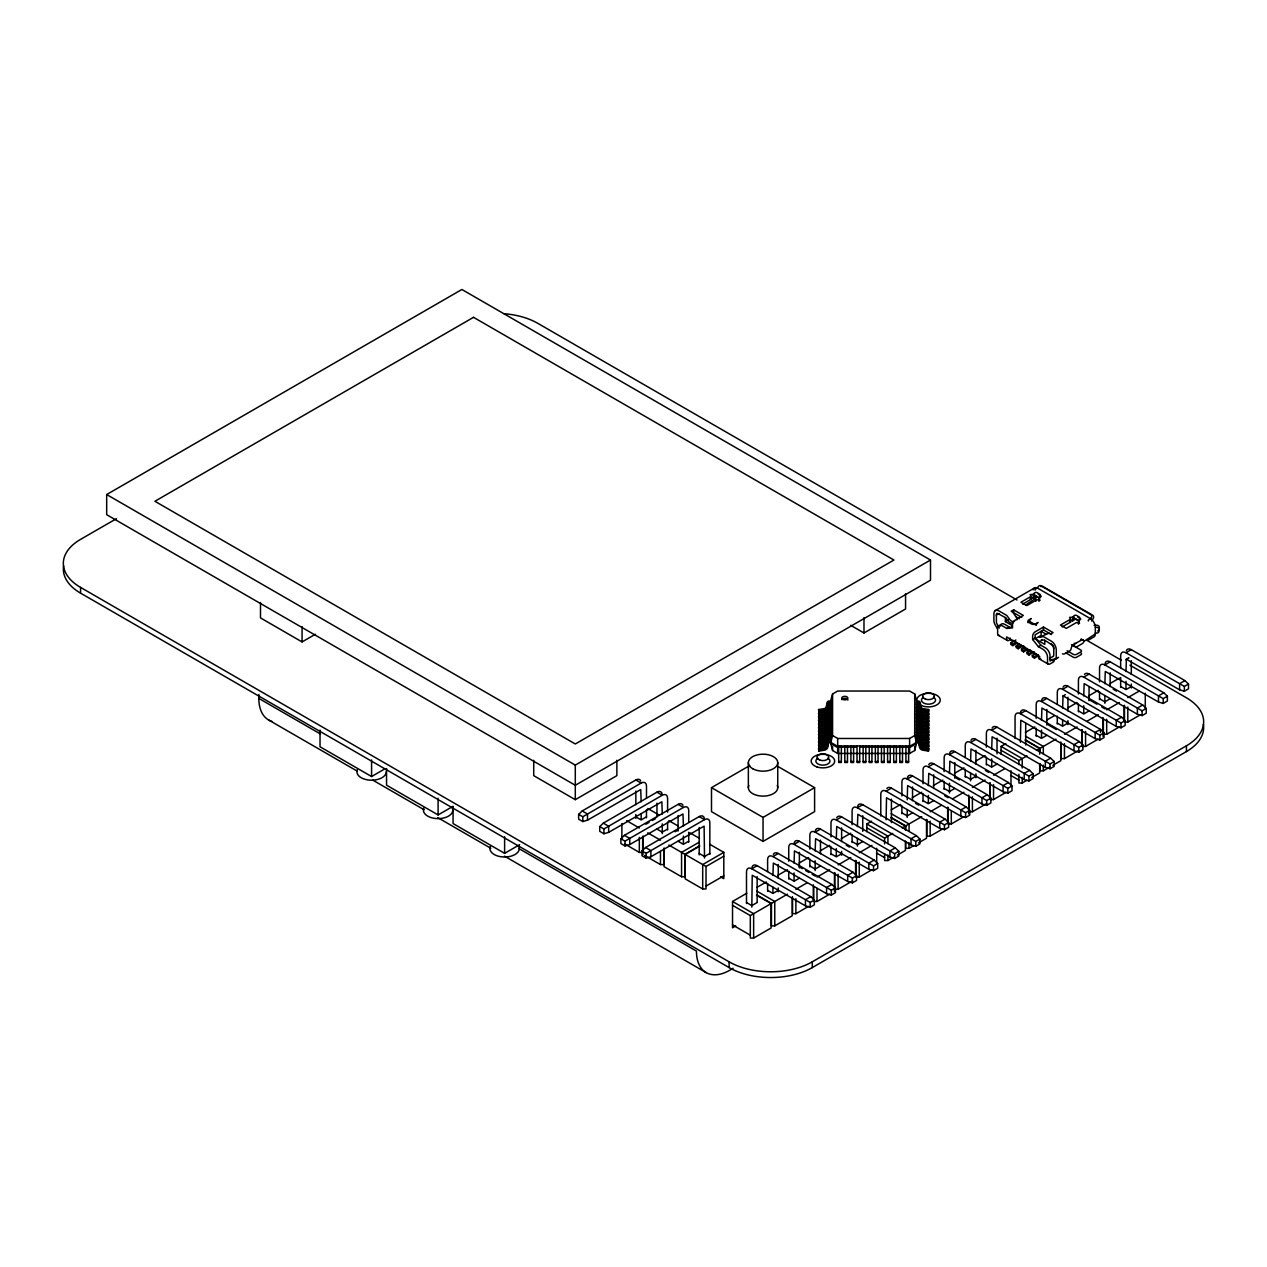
<?xml version="1.0" encoding="UTF-8"?>
<svg xmlns="http://www.w3.org/2000/svg" width="1267" height="1267" viewBox="0 0 1267 1267"><rect width="100%" height="100%" fill="white"/><g stroke="black" fill="none" stroke-linecap="round" stroke-linejoin="round"><path stroke-width="1.5" d="M832.577 693.983L832.577 735.525L837.677 738.471L837.677 753.453L909.611 753.453L914.711 750.507L916.453 743.634L916.453 700.065L914.711 693.983L909.611 691.038L837.677 691.038L832.577 693.983L830.835 700.065L830.835 743.634L832.577 750.507L837.677 753.453M909.611 753.453L909.611 738.471L914.711 735.525L914.711 693.983M1062.617 708.126L1063.045 695.821L1116.259 726.403L1120.994 727.796L1125.144 725.405L1125.144 720.606L1121.58 717.185L1067.938 686.223A7.523 4.339 60 0 0 1063.029 687.189M1125.983 671.558L1126.395 659.236L1179.609 689.834L1184.344 691.228L1188.509 688.82L1188.509 684.022L1184.93 680.617L1131.304 649.654A7.523 4.339 60 0 0 1126.379 650.605M827.984 705.576L829.172 702.251M827.984 709.092L828.57 706.194M827.984 712.624L828.57 709.726M827.699 715.633L828.65 711.104L830.835 710.866M827.699 719.165L828.65 714.62L830.835 714.398M827.699 722.697L828.285 719.799M827.984 723.219L828.57 720.321M827.984 726.751L828.57 723.853M827.984 730.283L828.57 727.385M827.699 733.292L828.65 728.747L830.835 728.525M827.699 736.808L828.65 732.278L830.835 732.041M827.984 740.878L828.57 737.964M827.984 744.394L828.57 741.496M916.453 701.047L918.163 701.047A2.027 1.647 0 0 1 920.159 702.441L921.03 706.796A2.772 2.265 0 0 0 923.215 708.649L928.679 709.536L928.394 712.276L922.519 711.294A4.244 3.453 0 0 1 920.428 710.122M928.394 712.276L928.679 709.536M916.453 704.579L918.163 704.579A2.027 1.647 0 0 1 920.159 705.972L921.03 710.328A2.772 2.265 0 0 0 923.215 712.181L928.679 713.068L928.394 715.807L922.519 714.826A4.244 3.453 0 0 1 920.428 713.654M928.394 715.807L928.679 713.068M916.453 708.11L918.163 708.11A2.027 1.647 0 0 1 920.159 709.504L921.03 713.859A2.772 2.265 0 0 0 923.215 715.712L928.679 716.599L928.394 719.323L922.519 718.357A4.244 3.453 0 0 1 920.428 717.185M928.394 719.323L928.679 716.599M916.453 711.642L918.163 711.642A2.027 1.647 0 0 1 920.159 713.036L921.03 717.391A2.772 2.265 0 0 0 923.215 719.244L928.679 720.131L928.394 722.855L922.519 721.889A4.244 3.453 0 0 1 920.428 720.717M928.394 722.855L928.679 720.131M916.453 715.174L918.163 715.174A2.027 1.647 0 0 1 920.159 716.568L921.03 720.923A2.772 2.265 0 0 0 923.215 722.776L928.679 723.663L928.394 726.387L922.519 725.421A4.244 3.453 0 0 1 920.428 724.249M928.394 726.387L928.679 723.663M916.453 718.706L918.163 718.706A2.027 1.647 0 0 1 920.159 720.084L921.03 724.455A2.772 2.265 0 0 0 923.215 726.308L928.679 727.195L928.394 729.919L922.519 728.953A4.244 3.453 0 0 1 920.428 727.781M928.394 729.919L928.679 727.195M916.453 722.238L918.163 722.238A2.027 1.647 0 0 1 920.159 723.615L921.03 727.987A2.772 2.265 0 0 0 923.215 729.84L928.679 730.726L928.394 733.45L922.519 732.469A4.244 3.453 0 0 1 920.428 731.312M928.394 733.45L928.679 730.726M916.453 725.769L918.163 725.769A2.027 1.647 0 0 1 920.159 727.147L921.03 731.502A2.772 2.265 0 0 0 923.215 733.355L928.679 734.258L928.394 736.982L922.519 736A4.244 3.453 0 0 1 920.428 734.844M928.394 736.982L928.679 734.258M916.453 729.301L918.163 729.301A2.027 1.647 0 0 1 920.159 730.679L921.03 735.034A2.772 2.265 0 0 0 923.215 736.887L928.679 737.79L928.394 740.514L922.519 739.532A4.244 3.453 0 0 1 920.428 738.376M928.394 740.514L928.679 737.79M916.453 732.833L918.163 732.833A2.027 1.647 0 0 1 920.159 734.211L921.03 738.566A2.772 2.265 0 0 0 923.215 740.419L928.679 741.306L928.394 744.046L922.519 743.064A4.244 3.453 0 0 1 920.428 741.892M928.394 744.046L928.679 741.306M916.453 736.349L918.163 736.349A2.027 1.647 0 0 1 920.159 737.742L921.03 742.098A2.772 2.265 0 0 0 923.215 743.951L928.679 744.838L928.394 747.578L922.519 746.596A4.244 3.453 0 0 1 919.794 744.521M928.394 747.578L928.679 744.838M916.453 739.88L918.163 739.88A2.027 1.647 0 0 1 920.159 741.274L921.03 745.63A2.772 2.265 0 0 0 923.215 747.482L928.679 748.369L928.394 751.109L922.519 750.127A4.244 3.453 0 0 1 919.668 747.72L918.638 742.874L916.453 742.636M928.394 751.109L928.679 748.369M832.577 735.525L830.835 742.43L836.949 745.962L910.324 745.962L916.453 742.43L914.711 735.525M827.62 708.887L828.65 704.04L830.835 703.803M827.62 712.418L828.65 707.572L830.835 707.334M827.62 726.529L828.65 721.683L830.835 721.461M827.62 730.061L828.65 725.215L830.835 724.993M827.62 740.657L828.65 735.81L830.835 735.573M827.62 744.188L828.65 739.342L830.835 739.104M827.699 745.851L827.62 746.168A4.244 3.453 0 0 1 826.86 747.403M828.57 718.341L830.835 717.93M1030.372 597.327L1033.191 598.056L1035.883 596.409A3.532 2.043 -60 0 1 1034.379 595.933L1033.27 594.366L1033.983 593.463A2.344 1.853 -35.1 0 1 1037.087 592.639L1039.589 594.08A2.344 1.853 -35.1 0 1 1039.811 596.82L1039.478 598.277L1033.65 594.904M1069.871 620.133L1072.674 620.862L1075.382 619.199A3.532 2.043 -60 0 1 1073.862 618.739L1072.769 617.172L1073.482 616.269A2.344 1.853 -35.1 0 1 1076.586 615.445L1079.088 616.871A2.344 1.853 -35.1 0 1 1079.31 619.626L1078.961 621.068L1073.149 617.71M641.165 801.884L640.738 789.579L587.524 820.161L582.788 821.554L578.639 819.163L578.639 814.364L582.202 810.959L635.844 779.981A7.523 4.339 -60 0 1 640.754 780.947M662.277 814.079L661.865 801.773L608.651 832.356L603.916 833.749L599.75 831.358L599.75 826.559L603.33 823.138L656.955 792.176A7.523 4.339 -60 0 1 662.103 793.775M683.404 826.274L682.976 813.968L629.762 844.551L625.027 845.944L620.878 843.553L620.878 838.754L624.441 835.333L678.083 804.371A7.523 4.339 -60 0 1 682.992 805.337M704.515 858.012L704.104 826.147L650.89 856.745L646.154 858.139L641.989 855.748L641.989 850.933L645.568 847.528L699.194 816.566A7.523 4.339 -60 0 1 704.341 818.149M1017.053 619.848L1017.353 618.692L1013.093 612.721A2.344 1.362 60 0 0 1012.127 611.834L1011.193 611.28L1013.695 609.839L1023.34 615.414L1015.025 620.212A3.563 2.059 -60 0 0 1012.523 624.536L1012.523 627.894L1006.758 628.416L1002.213 625.787A6.462 3.738 60 0 0 997.636 628.416L997.636 633.706A3.532 2.043 -60 0 0 999.489 635.416M1042.012 639.502L1040.951 640.5L1044.246 639.978L1052.845 645.346A2.993 1.726 60 0 1 1053.764 648.34L1053.764 655.039A2.882 1.663 60 0 1 1053.162 656.369M106.681 494.542L461.885 289.478L930.501 560.03L930.501 580.191L575.297 785.271L106.681 514.703L106.681 494.542L575.297 765.11L930.501 560.03M116.453 518.678L80.565 539.378A58.789 33.94 0 0 0 80.565 587.397L80.565 593.146L729.127 967.592A58.789 33.94 0 0 0 812.274 967.592L1186.435 751.569A58.789 33.94 0 0 0 1203.365 724.233M260.495 602.554L260.495 617.916L302.069 641.926L315.372 634.244M320.028 730.14L320.028 746.77L371.579 776.528L384.883 768.847M386.546 768.546L386.546 785.176L438.097 814.934L453.063 806.287M533.724 760.295L533.724 775.657L575.297 799.667L616.871 775.657L616.871 760.295M850.68 625.312L863.983 632.993L905.557 608.984L905.557 593.637M453.063 806.952L453.063 823.566L504.614 853.34L519.581 844.693M578.639 814.364L582.788 816.756L641.165 783.054A7.523 4.339 -60 0 1 646.487 786.126L646.487 798.004M599.75 826.559L603.916 828.951L662.277 795.248A7.523 4.339 -60 0 1 667.598 798.321L667.598 812.179M995.213 610.631L1034.3 588.078M646.487 816.851L641.165 819.923L635.844 816.851M1022.659 604.137L1031.1 599.259L1031.1 596.377L1020.964 602.237L1026.777 605.594L1036.929 599.734L1040.049 600.336L1039.003 598.547L1039.003 601.413M1031.1 596.377L1030.071 594.571L1034.616 594.35M645.822 824.247L649.084 822.362M652.331 820.493L655.577 818.609M1025.573 605.072L1035.472 598.42A2.993 1.726 0 0 0 1036.485 597.406M778.017 766.519L814.602 787.646L814.602 811.64L763.051 841.399L711.5 811.64L711.5 787.646L749.747 765.553M1039.003 598.547L1041.268 596.282L1038.196 594.207M620.878 838.754L625.027 841.145L683.404 807.443A7.523 4.339 -60 0 1 688.725 810.516L688.725 822.394M1005.38 617.567L1005.38 621.606L1008.374 619.88M1006.758 628.416L1012.381 626.69M667.598 829.046L662.277 832.118L656.955 829.046M1036.723 623.982A2.344 1.362 -60 0 1 1038.053 622.477L1035.551 623.902A2.946 1.695 0 0 1 1031.401 623.902L1028.741 622.366A2.946 1.695 0 0 1 1028.741 619.975L1031.227 618.534A2.344 1.362 -60 0 0 1029.564 621.416L1028.741 621.891A2.946 1.695 0 0 0 1027.98 622.651M675.073 831.738L678.32 829.869M641.989 850.933L646.154 853.34L704.515 819.638A7.523 4.339 -60 0 1 709.837 822.711L709.837 854.354M1016.878 643.288L1012.808 645.632L1010.733 644.428L1010.733 642.987L1015.881 640.025M1010.733 642.987L1012.808 644.19L1016.245 642.211M1050.612 634.038L1053.099 632.597L1043.454 627.038L1035.139 631.837A3.563 2.059 -60 0 0 1032.653 636.145L1032.653 639.518L1038.402 646.677L1042.963 649.306A6.462 3.738 60 0 1 1047.524 657.225L1047.524 662.498A3.532 2.043 -60 0 0 1050.026 663.94L1053.352 662.023A2.344 1.362 0 0 0 1053.352 660.107M1043.454 627.038L1043.454 629.905L1035.139 634.767L1035.139 638.79L1044.784 644.365L1044.784 640.326M1023.625 645.632L1018.225 648.752L1016.134 647.548L1016.134 646.107L1019.571 644.143M1016.134 646.107L1018.225 647.31L1021.645 645.331M1032.653 639.518L1035.139 638.077L1040.904 645.236L1045.449 647.865A6.462 3.738 60 0 1 1050.026 655.783L1050.026 661.073L1053.352 659.141M1035.139 638.79L1041.126 635.337L1041.126 631.299L1045.956 634.086M1062.142 626.943L1070.599 622.065L1070.599 619.183L1060.463 625.043L1066.276 628.4L1076.427 622.54L1079.547 623.142L1078.502 621.337L1078.502 624.219M1070.599 619.183L1069.57 617.377L1074.115 617.156M688.725 841.24L683.404 844.313L678.083 841.24M1027.68 649.528L1023.625 651.872L1021.55 650.668L1021.55 649.227L1024.971 647.263M1021.55 649.227L1023.625 650.43L1027.046 648.451M1078.502 621.337L1080.767 619.072L1077.694 617.013M1034.442 651.872L1029.026 654.991L1026.951 653.788L1026.951 652.347L1030.372 650.383M699.432 842.064L681.567 852.374L681.567 876.764L684.893 876.764L684.893 854.306L668.865 845.041M1038.402 646.677L1040.904 645.236M1026.951 652.347L1029.026 653.55L1032.447 651.571M684.893 854.306L699.447 845.897M685.225 854.496L706.02 866.485L706.02 888.959L702.694 888.959L685.225 878.886L685.225 854.496L699.843 846.055M1038.497 655.768L1034.426 658.111L1032.352 656.908L1032.352 655.467L1035.773 653.503M1032.352 655.467L1034.426 656.67L1037.863 654.691M711.5 787.646L763.051 817.405L814.602 787.646M709.837 853.435L704.515 856.508L699.194 853.435M1050.026 658.191L1053.146 656.385M1074.194 646.122A6.462 3.738 60 0 0 1077.425 646.439L1082.446 643.541A6.462 3.738 60 0 0 1083.697 641.561L1095.337 633.912L1095.337 627.228A7.079 4.086 60 0 0 1090.76 618.819L1037.546 588.094A7.079 4.086 60 0 0 1033.128 589.899M1058.563 657.32L1052.719 660.709L1050.026 659.141M720.606 876.843L723.805 878.68L723.805 852.374L702.694 864.569L702.694 888.959M916.453 743.634L910.324 747.15L860.135 747.15M706.02 866.485L723.805 856.223M706.02 886.076L723.805 875.814M746.501 903.466L746.501 871.823A7.523 4.339 60 0 1 751.822 868.75L757.143 865.678L810.769 896.64L814.348 900.045L814.348 904.844L810.183 907.251L805.448 905.857L752.234 875.259L751.822 907.109M767.612 871.49L767.612 859.628A7.523 4.339 60 0 1 772.933 856.555L778.255 853.483L831.896 884.445L835.46 887.85L835.46 892.649L831.31 895.056L826.575 893.663L773.361 863.065L772.933 875.386M788.739 861.275L788.739 847.433A7.523 4.339 60 0 1 794.061 844.36L799.382 841.288L853.008 872.25L856.587 875.655L856.587 880.454L852.422 882.861L847.686 881.468L794.472 850.87L794.061 863.191M809.851 849.08L809.851 835.238A7.523 4.339 60 0 1 815.172 832.166L820.493 829.093L874.135 860.055L877.698 863.461L877.698 868.259L873.549 870.667L868.814 869.273L815.6 838.675L815.172 850.996M830.978 836.885L830.978 823.043A7.523 4.339 60 0 1 836.299 819.971L841.621 816.898L895.246 847.861L898.826 851.266L898.826 856.064L894.66 858.472L889.925 857.078L836.711 826.48L836.299 838.802M852.089 824.69L852.089 810.848A7.523 4.339 60 0 1 857.411 807.776L862.732 804.703L916.374 835.666L919.937 839.071L919.937 843.87L915.788 846.277L911.052 844.883L857.838 814.285L857.411 826.607M880.787 816.043L880.787 794.282A7.523 4.339 60 0 1 886.108 791.21L891.43 788.137L945.055 819.1L948.635 822.521L948.635 827.319L944.469 829.711L939.734 828.317L886.52 797.735L886.108 819.812M901.898 795.945L901.898 782.103A7.523 4.339 60 0 1 907.22 779.031L912.541 775.958L966.167 806.921L969.746 810.326L969.746 815.124L965.597 817.516L960.845 816.138L907.631 785.54L907.22 799.81M923.025 783.75L923.025 769.908A7.523 4.339 60 0 1 928.347 766.836L933.668 763.763L987.294 794.726L990.873 798.131L990.873 802.93L986.708 805.337L981.973 803.943L928.759 773.345L928.347 785.651M944.137 771.555L944.137 757.714A7.523 4.339 60 0 1 949.458 754.641L954.78 751.569L1008.405 782.531L1011.985 785.936L1011.985 790.735L1007.835 793.142L1003.084 791.748L949.87 761.15L949.458 773.472M965.264 757.381L965.264 745.519A7.523 4.339 60 0 1 970.585 742.446L975.907 739.374L1029.533 770.336L1033.112 773.741L1033.112 778.54L1028.947 780.947L1024.211 779.553L970.997 748.955L970.585 761.277M986.375 747.166L986.375 733.324A7.523 4.339 60 0 1 991.697 730.251L997.018 727.179L1050.644 758.141L1054.223 761.546L1054.223 766.345L1050.074 768.752L1045.323 767.359L992.109 736.76L991.697 749.082M1015.057 738.518L1015.057 716.758A7.523 4.339 60 0 1 1020.378 713.685L1025.7 710.613L1079.341 741.575L1082.905 744.98L1082.905 749.795L1078.755 752.186L1074.02 750.793L1020.806 720.194L1020.378 742.288M1036.184 718.405L1036.184 704.563A7.523 4.339 60 0 1 1041.506 701.49L1046.827 698.418L1100.453 729.38L1104.032 732.801L1104.032 737.6L1099.867 739.991L1095.131 738.598L1041.917 708.015L1041.506 720.321M1057.296 704.246L1057.296 692.368A7.523 4.339 60 0 1 1062.617 689.296L1067.938 686.223M1078.423 694.031L1078.423 680.189A7.523 4.339 60 0 1 1083.744 677.116L1089.066 674.044L1142.691 705.006L1146.271 708.411L1146.271 713.21L1142.105 715.602L1137.37 714.224L1084.156 683.626L1083.744 695.931M1099.534 681.836L1099.534 667.994A7.523 4.339 60 0 1 1104.856 664.922L1110.177 661.849L1163.819 692.811L1167.382 696.216L1167.382 701.015L1163.233 703.423L1158.497 702.029L1105.283 671.431L1104.856 683.737M1120.661 667.661L1120.661 655.799A7.523 4.339 60 0 1 1125.983 652.727L1131.304 649.654M1126.094 659.41L1128.754 657.874M1062.617 696.407L1065.309 694.633M1125.983 659.822L1128.675 658.064M735.731 925.939L732.532 927.792L732.532 901.486L746.817 893.235M756.827 887.454L766.345 881.959M777.938 875.259L787.472 869.764M799.065 863.065L808.584 857.569M820.177 850.886L829.711 845.374M841.304 838.691L850.822 833.179M866.818 831.706L866.818 823.962L871.569 821.206M891.113 809.93L900.631 804.434M912.224 797.735L921.742 792.239M933.351 785.54L942.87 780.044M954.463 773.345L963.981 767.85M975.59 761.15L985.108 755.655M1001.088 754.182L1001.088 746.421L1005.855 743.681M1025.383 732.405L1034.917 726.91M1046.51 720.21L1054.445 715.633M1067.622 708.015L1077.156 702.52M1088.749 695.821L1098.267 690.325M1109.86 683.626L1119.394 678.13M757.143 902.532L751.822 905.604L746.501 902.532M778.255 890.353L772.933 893.425L767.612 890.353M799.382 878.158L794.061 881.23L788.739 878.158M820.493 865.963L815.172 869.035L809.851 865.963M841.621 853.768L836.299 856.84L830.978 853.768M862.732 841.573L857.411 844.646L852.089 841.573M912.541 812.812L907.22 815.885L901.898 812.812M933.668 800.633L928.347 803.706L923.025 800.633M954.78 788.438L949.458 791.511L944.137 788.438M975.907 776.243L970.585 779.316L965.264 776.243M997.018 764.049L991.697 767.121L986.375 764.049M1046.827 735.288L1041.506 738.36L1036.184 735.288M1067.938 723.093L1062.617 726.165L1057.296 723.093M1089.066 710.898L1083.744 713.97L1078.423 710.898M1110.177 698.719L1104.856 701.791L1099.534 698.719M1131.304 686.524L1125.983 689.596L1120.661 686.524M750.317 915.598L771.112 903.593L771.112 927.982L753.643 938.071L750.317 938.071L750.317 915.598L732.532 905.319M756.89 894.993L771.445 903.403L787.472 894.154M795.882 889.291L807 882.877M817.009 877.097L829.711 869.764M838.121 864.902L850.822 857.569M859.248 852.707L871.949 845.374M866.818 827.794L884.604 838.073L892.697 833.401M902.215 827.905L905.398 826.068L905.398 829.98M891.16 817.468L905.731 825.878L921.742 816.629M930.168 811.767L941.286 805.353M952.879 798.653L963.981 792.239M972.407 787.377L985.108 780.044M993.534 775.182L1004.636 768.768M1001.088 750.27L1018.89 760.548L1026.983 755.876M1036.501 750.381L1039.669 748.544L1039.669 754.166M1025.446 739.944L1040.001 748.354L1056.029 739.104M1064.454 734.242L1077.156 726.91M1087.165 721.129L1098.267 714.715M1106.693 709.853L1119.394 702.52M1127.804 697.658L1138.922 691.244M810.769 896.64L805.448 899.713L805.448 905.857M831.896 884.445L826.575 887.518L826.575 893.663M853.008 872.25L847.686 875.323L847.686 881.468M874.135 860.055L868.814 863.128L868.814 869.273M895.246 847.861L889.925 850.933L889.925 857.078M916.374 835.666L911.052 838.738L911.052 844.883M945.055 819.1L939.734 822.172L939.734 828.317M966.167 806.921L960.845 809.993L960.845 816.138M987.294 794.726L981.973 797.798L981.973 803.943M1008.405 782.531L1003.084 785.603L1003.084 791.748M1029.533 770.336L1024.211 773.408L1024.211 779.553M1050.644 758.141L1045.323 761.214L1045.323 767.359M1079.341 741.575L1074.02 744.648L1074.02 750.793M1121.58 717.185L1116.259 720.258L1116.259 726.403M1142.691 705.006L1137.37 708.079L1137.37 714.224M1163.819 692.811L1158.497 695.884L1158.497 702.029M1184.93 680.617L1179.609 683.689L1179.609 689.834M751.822 868.75L810.183 902.437L814.348 900.045M772.933 856.555L831.31 890.258L835.46 887.85M794.061 844.36L852.422 878.063L856.587 875.655M815.172 832.166L873.549 865.868L877.698 863.461M836.299 819.971L894.66 853.673L898.826 851.266M857.411 807.776L915.788 841.478L919.937 839.071M886.108 791.21L944.469 824.912L948.635 822.521M907.22 779.031L965.597 812.717L969.746 810.326M928.347 766.836L986.708 800.522L990.873 798.131M949.458 754.641L1007.835 788.343L1011.985 785.936M970.585 742.446L1028.947 776.148L1033.112 773.741M991.697 730.251L1050.074 763.953L1054.223 761.546M1020.378 713.685L1078.755 747.387L1082.905 744.98M1041.506 701.49L1099.867 735.193L1104.032 732.801M1062.617 689.296L1120.994 722.998L1125.144 720.606M1083.744 677.116L1142.105 710.803L1146.271 708.411M1104.856 664.922L1163.233 698.608L1167.382 696.216M1125.983 652.727L1184.344 686.429L1188.509 684.022M771.445 903.403L771.445 925.876L774.77 925.876L792.223 915.788L792.223 897.036M792.556 897.084L792.556 913.681L795.882 913.681L808.584 906.348M813.683 901.486L817.009 901.486L829.711 894.154M834.795 872.694L834.795 889.291L838.121 889.291L852.406 881.04M855.922 860.499L855.922 877.097L859.248 877.097L871.949 869.764M884.604 853.736L884.604 860.531L887.929 860.531L894.28 856.872M897.448 855.035L905.398 850.458L905.398 841.082M905.731 841.541L905.731 848.336L909.057 848.336L913.808 845.596M918.575 842.84L926.51 838.263L926.51 819.496M926.842 819.559L926.842 836.157L930.168 836.157L942.87 828.824M947.969 823.962L951.295 823.962L963.981 816.629M969.081 797.133L969.081 811.767L972.407 811.767L986.692 803.516M990.208 782.974L990.208 799.572L993.534 799.572L1006.22 792.239M1018.89 774.248L1018.89 783.006L1022.216 783.006L1026.983 780.266M1031.734 777.51L1039.669 772.933L1039.669 763.542M1040.001 764.017L1040.001 770.811L1043.327 770.811L1049.678 767.153M1052.861 765.316L1060.796 760.738L1060.796 741.971M1061.128 743.982L1061.128 758.616L1064.454 758.616L1078.74 750.381M1082.24 746.421L1085.566 746.421L1098.267 739.104M1103.367 719.608L1103.367 734.242L1106.693 734.242L1119.394 726.91M1124.478 705.45L1124.478 722.047L1127.804 722.047L1140.506 714.715M733.102 968.305L729.697 970.269A47.037 27.161 -60 0 1 696.438 951.074L518.662 848.431M80.565 587.397L729.127 961.827A58.789 33.94 0 0 0 812.274 961.827L1186.435 745.804A58.789 33.94 0 0 0 1186.435 697.8L1129.958 665.191M1014.55 621.289L1014.455 621.337A3.722 2.993 43 0 1 1010.021 619.896L1007.265 616.079A2.344 1.362 60 0 0 1006.315 615.192L998.475 610.662A7.079 4.086 60 0 0 993.898 613.782L993.898 620.466A6.462 3.738 60 0 0 995.244 624.979L997.446 628.78M824.389 738.059L824.769 737.98A4.244 3.453 0 0 0 825.561 737.711M826.86 710.122A4.244 3.453 0 0 1 824.769 711.294L818.894 712.276L818.609 709.536L824.073 708.649A2.772 2.265 0 0 0 826.258 706.796L827.129 702.441A2.027 1.647 0 0 1 829.125 701.047L830.835 701.047M818.609 711.088L824.073 710.201A2.772 2.265 0 0 0 826.258 708.348L827.129 703.993A2.027 1.647 0 0 1 829.125 702.615L830.835 702.615M826.86 713.654A4.244 3.453 0 0 1 824.769 714.826L818.894 715.807L818.609 713.068L824.073 712.181A2.772 2.265 0 0 0 826.258 710.328L827.129 705.972A2.027 1.647 0 0 1 829.125 704.579L830.835 704.579M818.609 714.62L824.073 713.733A2.772 2.265 0 0 0 826.258 711.88L827.129 707.524A2.027 1.647 0 0 1 829.125 706.131L830.835 706.131M826.86 717.185A4.244 3.453 0 0 1 824.769 718.357L818.894 719.323L818.609 716.599L824.073 715.712A2.772 2.265 0 0 0 826.258 713.859L827.129 709.504A2.027 1.647 0 0 1 829.125 708.11L830.835 708.11M818.609 718.151L824.073 717.265A2.772 2.265 0 0 0 826.258 715.412L827.129 711.056A2.027 1.647 0 0 1 829.125 709.663L830.835 709.663M826.86 720.717A4.244 3.453 0 0 1 824.769 721.889L818.894 722.855L818.609 720.131L824.073 719.244A2.772 2.265 0 0 0 826.258 717.391L827.129 713.036A2.027 1.647 0 0 1 829.125 711.642L830.835 711.642M818.609 721.683L824.073 720.796A2.772 2.265 0 0 0 826.258 718.943L827.129 714.588A2.027 1.647 0 0 1 829.125 713.194L830.835 713.194M826.86 724.249A4.244 3.453 0 0 1 824.769 725.421L818.894 726.387L818.609 723.663L824.073 722.776A2.772 2.265 0 0 0 826.258 720.923L827.129 716.568A2.027 1.647 0 0 1 829.125 715.174L830.835 715.174M818.609 725.215L824.073 724.328A2.772 2.265 0 0 0 826.258 722.475L827.129 718.12A2.027 1.647 0 0 1 829.125 716.726L830.835 716.726M826.86 727.781A4.244 3.453 0 0 1 824.769 728.953L818.894 729.919L818.609 727.195L824.073 726.308A2.772 2.265 0 0 0 826.258 724.455L827.129 720.084A2.027 1.647 0 0 1 829.125 718.706L830.835 718.706M818.609 728.747L824.073 727.86A2.772 2.265 0 0 0 826.258 726.007L827.129 721.636A2.027 1.647 0 0 1 829.125 720.258L830.835 720.258M826.86 731.312A4.244 3.453 0 0 1 824.769 732.469L818.894 733.45L818.609 730.726L824.073 729.84A2.772 2.265 0 0 0 826.258 727.987L827.129 723.615A2.027 1.647 0 0 1 829.125 722.238L830.835 722.238M818.609 732.278L824.073 731.392A2.772 2.265 0 0 0 826.258 729.539L827.129 725.167A2.027 1.647 0 0 1 829.125 723.79L830.835 723.79M826.86 734.844A4.244 3.453 0 0 1 824.769 736L818.894 736.982L818.609 734.258L824.073 733.355A2.772 2.265 0 0 0 826.258 731.502L827.129 727.147A2.027 1.647 0 0 1 829.125 725.769L830.835 725.769M818.609 735.81L824.073 734.908A2.772 2.265 0 0 0 826.258 733.07L827.129 728.699A2.027 1.647 0 0 1 829.125 727.321L830.835 727.321M826.86 738.376A4.244 3.453 0 0 1 824.769 739.532L818.894 740.514L818.609 737.79L824.073 736.887A2.772 2.265 0 0 0 826.258 735.034L827.129 730.679A2.027 1.647 0 0 1 829.125 729.301L830.835 729.301M818.609 739.342L824.073 738.439A2.772 2.265 0 0 0 826.258 736.586L827.129 732.231A2.027 1.647 0 0 1 829.125 730.853L830.835 730.853M826.86 741.892A4.244 3.453 0 0 1 824.769 743.064L818.894 744.046L818.609 741.306L824.073 740.419A2.772 2.265 0 0 0 826.258 738.566L827.129 734.211A2.027 1.647 0 0 1 829.125 732.833L830.835 732.833M818.609 742.874L824.073 741.971A2.772 2.265 0 0 0 826.258 740.118L827.129 735.763A2.027 1.647 0 0 1 829.125 734.385L830.835 734.385M826.86 745.424A4.244 3.453 0 0 1 824.769 746.596L818.894 747.578L818.609 744.838L824.073 743.951A2.772 2.265 0 0 0 826.258 742.098L827.129 737.742A2.027 1.647 0 0 1 829.125 736.349L830.835 736.349M818.609 746.39L824.073 745.503A2.772 2.265 0 0 0 826.258 743.65L827.129 739.294A2.027 1.647 0 0 1 829.125 737.917L830.835 737.917M830.835 742.636L828.65 742.874L827.62 747.72A4.244 3.453 0 0 1 824.769 750.127L818.894 751.109L818.609 748.369L824.073 747.482A2.772 2.265 0 0 0 826.258 745.63L827.129 741.274A2.027 1.647 0 0 1 829.125 739.88L830.835 739.88M818.609 749.921L824.073 749.035A2.772 2.265 0 0 0 826.258 747.182L827.129 742.826A2.027 1.647 0 0 1 829.125 741.433L830.835 741.433M916.453 702.615L918.163 702.615A2.027 1.647 0 0 1 920.159 703.993L921.03 708.348A2.772 2.265 0 0 0 923.215 710.201L928.679 711.088M916.453 703.803L918.607 703.993L919.304 707.129M916.453 706.131L918.163 706.131A2.027 1.647 0 0 1 920.159 707.524L921.03 711.88A2.772 2.265 0 0 0 923.215 713.733L928.679 714.62M916.453 707.334L918.638 707.572L919.589 712.102M916.453 709.663L918.163 709.663A2.027 1.647 0 0 1 920.159 711.056L921.03 715.412A2.772 2.265 0 0 0 923.215 717.265L928.679 718.151M916.453 710.866L918.638 711.104L919.589 715.633M916.453 713.194L918.163 713.194A2.027 1.647 0 0 1 920.159 714.588L921.03 718.943A2.772 2.265 0 0 0 923.215 720.796L928.679 721.683M916.453 714.398L918.638 714.62L919.589 719.165M916.453 716.726L918.163 716.726A2.027 1.647 0 0 1 920.159 718.12L921.03 722.475A2.772 2.265 0 0 0 923.215 724.328L928.679 725.215M916.453 717.93L918.718 718.341M916.453 720.258L918.163 720.258A2.027 1.647 0 0 1 920.159 721.636L921.03 726.007A2.772 2.265 0 0 0 923.215 727.86L928.679 728.747M916.453 721.461L918.718 721.873M916.453 723.79L918.163 723.79A2.027 1.647 0 0 1 920.159 725.167L921.03 729.539A2.772 2.265 0 0 0 923.215 731.392L928.679 732.278M916.453 724.993L918.638 725.215L919.589 729.76M916.453 727.321L918.163 727.321A2.027 1.647 0 0 1 920.159 728.699L921.03 733.07A2.772 2.265 0 0 0 923.215 734.908L928.679 735.81M916.453 728.525L918.638 728.747L919.589 733.292M916.453 730.853L918.163 730.853A2.027 1.647 0 0 1 920.159 732.231L921.03 736.586A2.772 2.265 0 0 0 923.215 738.439L928.679 739.342M916.453 732.041L918.638 732.278L919.589 736.808M916.453 734.385L918.163 734.385A2.027 1.647 0 0 1 920.159 735.763L921.03 740.118A2.772 2.265 0 0 0 923.215 741.971L928.679 742.874M916.453 735.573L918.638 735.81L919.668 740.657M916.453 737.917L918.163 737.917A2.027 1.647 0 0 1 920.159 739.294L921.03 743.65A2.772 2.265 0 0 0 923.215 745.503L928.679 746.39M837.677 738.471L909.611 738.471M916.453 739.104L918.718 739.516M916.453 741.433L918.163 741.433A2.027 1.647 0 0 1 920.159 742.826L921.03 747.182A2.772 2.265 0 0 0 923.215 749.035L928.679 749.921M856.27 747.15L836.949 747.15L830.835 743.634M838.675 761.499L841.351 761.499M844.788 761.499L847.48 761.499M850.901 761.499L853.594 761.499M857.015 761.499L859.707 761.499M863.128 761.499L865.82 761.499M869.241 761.499L871.934 761.499M875.354 761.499L878.047 761.499M881.468 761.499L884.16 761.499M887.581 761.499L890.273 761.499M893.694 761.499L896.387 761.499M899.808 761.499L902.5 761.499M905.921 761.499L908.613 761.499M625.043 844.139L639.328 852.374L642.654 852.374L642.654 837.74M644.57 855.415L660.455 864.569L663.781 864.569L663.781 849.935M918.116 702.251L919.304 705.576M1095.337 627.228L1096.652 627.292A2.344 1.916 9.2 0 1 1098.996 629.335L1098.996 631.267A2.344 1.916 9.2 0 1 1096.652 633.057L1095.337 632.977M922.899 738.059L922.519 737.98A4.244 3.453 0 0 1 921.727 737.711M1033.27 594.366L1039.083 597.723M1072.769 617.172L1078.581 620.529M1030.071 598.658L1031.1 599.259M1069.57 621.463L1070.599 622.065M1017.021 599.988L537.873 323.37A58.789 33.94 0 0 0 503.981 313.709M1087.181 640.5L1121.406 660.265M1081.289 639.138L1083.776 640.579M1071.518 644.681L1080.767 650.003A2.344 1.362 0 0 1 1080.767 651.935L1076.602 654.326A2.344 1.362 0 0 1 1073.276 654.326L1067.115 650.779M1029.564 621.416L1036.39 625.344M1021.725 617.362L1013.695 612.721L1013.695 609.839M1043.454 629.905L1051.499 634.545M1016.182 616.902L1019.397 618.755M1065.579 652.758L1073.276 657.209A2.344 1.362 0 0 0 1076.602 657.209L1080.767 654.817A2.344 1.362 0 0 0 1081.131 653.17M1005.38 621.606L1012.222 625.565M1009.261 626.975L1004.715 624.346A6.462 3.738 60 0 0 1000.487 625.169M1113.186 689.216L1116.433 691.085M1039.969 656.987L1029.438 649.765L1029.438 650.905L1026.112 648.989L1024.037 646.645L1024.037 647.785L1018.636 643.525L1018.636 644.665L1013.236 640.405L1013.236 641.545L1010.195 639.803L1010.195 638.03M998.364 635.321L1007.313 640.484M1039.32 658.967L1048.252 664.114M1088.828 699.527L1096.937 704.214M1101.815 707.034L1105.062 708.918M1048.205 724.851L1056.33 729.539M1025.462 736.111L1043.327 746.421L1043.327 753.928M1025.051 740.102L1039.669 748.544M1001.088 746.421L1022.216 758.616L1022.216 768.008M1010.797 775.452L1018.89 780.124M985.409 770.494L988.656 772.363M956.157 778.001L959.404 779.87M944.786 795.819L948.033 797.687M915.55 803.326L918.797 805.194M891.176 813.636L909.057 823.962L909.057 831.453M890.764 817.627L905.398 826.068M866.818 823.962L887.929 836.157L887.929 843.648M876.511 852.992L884.604 857.648M846.245 845.2L849.492 847.085M799.129 866.786L802.391 868.655M805.638 870.524L808.884 872.409M812.131 874.278L815.378 876.162M635.844 779.981L641.165 783.054M656.955 792.176L662.277 795.248M678.083 804.371L683.404 807.443M699.194 816.566L704.515 819.638M647.754 808.473L658.856 814.887M668.865 820.668L678.399 826.163M689.992 832.862L699.511 838.358M709.52 844.139L723.805 852.374M756.89 891.16L774.77 901.486L774.77 925.876M756.494 895.151L771.112 903.593M626.627 820.668L639.328 828M647.754 832.862L660.455 840.179M582.202 810.959L587.524 814.016L587.524 820.161M603.33 823.138L608.651 826.211L608.651 832.356M624.441 835.333L629.762 838.406L629.762 844.551M645.568 847.528L650.89 850.6L650.89 856.745M732.532 901.486L753.643 913.681L753.643 938.071M681.567 876.764L664.114 866.691L664.114 847.924M732.532 924.91L750.317 935.189M258.832 694.49L258.832 698.418L320.377 733.957M268.572 719.957L357.468 771.27M372.846 780.155L424.128 809.771M437.812 817.658L490.804 848.257M504.472 856.144L706.178 972.613M999.346 628.02L997.002 623.966A2.946 1.695 60 0 1 996.4 621.891L996.4 615.224A2.993 1.726 60 0 1 997.303 613.276L1005.871 617.821L1008.595 621.432A3.722 2.993 43 0 0 1013.014 622.873M1083.602 640.69L1083.443 640.326A3.532 2.043 -60 0 0 1081.289 640.136L1073.64 644.555A3.532 2.043 -60 0 0 1071.47 647.247L1071.058 648.862A6.462 3.738 60 0 1 1069.807 650.842L1064.787 653.74A6.462 3.738 60 0 1 1062.443 653.835M1081.115 639.249L1081.194 639.487A2.977 1.489 53.9 0 1 1081.115 639.978L1081.115 639.978A2.946 1.695 60 0 1 1080.672 640.484M818.609 709.536L818.894 712.276M818.609 713.068L818.894 715.807M818.609 716.599L818.894 719.323M818.609 720.131L818.894 722.855M818.609 723.663L818.894 726.387M818.609 727.195L818.894 729.919M818.609 730.726L818.894 733.45M818.609 734.258L818.894 736.982M818.609 737.79L818.894 740.514M818.609 741.306L818.894 744.046M818.609 744.838L818.894 747.578M818.609 748.369L818.894 751.109M918.718 706.194L919.304 709.092M918.718 709.726L919.304 712.624M919.003 719.799L919.589 722.697M918.718 720.321L919.304 723.219M918.718 723.853L919.304 726.751M918.718 727.385L919.304 730.283M918.718 737.964L919.304 740.878M918.718 741.496L919.668 746.168A4.244 3.453 0 0 0 920.428 747.403M1186.435 745.804L1186.435 751.569M1184.344 686.429L1184.344 691.228M1163.233 698.608L1163.233 703.423M1145.273 693.207L1145.273 708.205M1142.105 710.803L1142.105 715.602M1131.304 660.661L1131.304 674.345M1131.304 684.101L1131.304 688.013M1127.804 707.034L1127.804 722.047M1125.983 681.313L1125.983 689.137M1124.146 705.402L1124.146 720.4M1120.994 722.998L1120.994 727.796M1120.661 677.544L1120.661 687.443M1110.177 672.856L1110.177 686.54M1106.693 719.228L1106.693 734.242M1104.856 695.472L1104.856 703.28M1103.034 717.581L1103.034 736.349M1100.453 732.453L1100.453 729.38L1095.131 732.453L1095.131 738.598M1099.867 735.193L1099.867 739.991M1099.534 691.719L1099.534 699.637M1089.066 686.999L1089.066 700.683M1085.566 731.423L1085.566 746.421M1083.744 705.703L1083.744 713.527M1082.24 729.84L1082.24 743.555M1081.907 729.776L1081.907 744.79M1078.755 747.387L1078.755 752.186M1078.423 703.914L1078.423 711.832M1072.674 617.979L1072.674 620.862M1067.938 697.246L1067.938 710.914M1067.938 720.685L1067.938 724.597M1064.454 743.618L1064.454 758.616M1062.617 719.846L1062.617 725.722M1057.296 716.108L1057.296 724.027M1050.074 763.953L1050.074 768.752M1046.827 709.441L1046.827 725.072M1043.327 765.189L1043.327 770.811M1041.506 730.093L1041.506 737.901M1040.001 748.354L1040.001 752.265M1036.184 728.303L1036.184 736.206M1034.426 656.67L1034.426 658.111M1033.191 595.173L1033.191 598.056M1029.026 653.55L1029.026 654.991M1028.947 776.148L1028.947 780.947M1025.7 723.584L1025.7 745.075M1023.625 650.43L1023.625 651.872M1022.216 777.384L1022.216 783.006M1018.89 760.548L1018.89 764.46M1018.225 647.31L1018.225 648.752M1012.808 644.19L1012.808 645.632M1010.987 770.732L1010.987 785.73M1007.835 788.343L1007.835 793.142M997.018 738.186L997.018 753.817M993.534 784.558L993.534 799.572M991.697 758.854L991.697 766.662M989.875 782.927L989.875 797.925M986.708 800.522L986.708 805.337M986.375 757.064L986.375 764.967M975.907 750.381L975.907 764.064M975.907 773.836L975.907 777.732M972.407 796.753L972.407 811.767M970.585 772.997L970.585 780.805M968.748 795.122L968.748 813.873M965.597 812.717L965.597 817.516M965.264 769.243L965.264 777.162M954.78 762.576L954.78 778.207M951.295 810.832L951.295 823.962M949.458 783.228L949.458 792.999M947.969 807.364L947.969 821.079M947.637 807.317L947.637 822.315M944.469 824.912L944.469 829.711M944.137 781.438L944.137 789.357M933.668 774.77L933.668 788.454M930.168 821.143L930.168 836.157M928.347 795.423L928.347 803.246M923.025 793.633L923.025 801.552M915.788 841.478L915.788 846.277M914.711 746.548L914.711 750.507M912.541 786.965L912.541 800.633M909.057 842.713L909.057 848.336M908.613 745.962L908.613 762.512L905.921 762.512L905.921 745.962M907.22 809.581L907.22 817.389M905.731 825.878L905.731 829.79M902.5 745.962L902.5 762.512L899.808 762.512L899.808 745.962M901.898 805.828L901.898 813.747M896.387 745.962L896.387 762.512L893.694 762.512L893.694 745.962M894.66 853.673L894.66 858.472M891.43 799.16L891.43 822.6M890.273 745.962L890.273 762.512L887.581 762.512L887.581 745.962M887.929 854.908L887.929 860.531M884.604 838.073L884.604 843.949M884.16 745.962L884.16 762.512L881.468 762.512L881.468 745.962M878.047 745.962L878.047 762.512L875.354 762.512L875.354 745.962M876.701 848.257L876.701 863.27M873.549 865.868L873.549 870.667M871.934 745.962L871.934 762.512L869.241 762.512L869.241 745.962M865.82 745.962L865.82 762.512L863.128 762.512L863.128 745.962M863.983 617.631L863.983 632.993M862.732 815.71L862.732 831.342M859.707 745.962L859.707 762.512L857.015 762.512L857.015 745.962M859.248 862.083L859.248 877.097M857.411 838.326L857.411 846.15M855.589 860.451L855.589 875.465M853.594 745.962L853.594 762.512L850.901 762.512L850.901 745.962M852.422 878.063L852.422 882.861M852.089 834.589L852.089 842.492M847.48 745.962L847.48 762.512L844.788 762.512L844.788 745.962M841.621 827.905L841.621 841.589M841.621 851.361L841.621 855.257M841.351 745.962L841.351 762.512L838.675 762.512L838.675 745.962M838.121 874.278L838.121 889.291M836.299 848.573L836.299 856.381M834.462 872.9L834.462 891.398M832.577 746.548L832.577 750.507M831.31 890.258L831.31 895.056M830.978 846.784L830.978 854.687M820.493 840.1L820.493 853.784M817.009 888.357L817.009 901.486M815.172 860.768L815.172 870.524M813.683 886.852L813.683 898.604M813.351 884.841L813.351 899.839M812.274 961.827L812.274 967.592M810.183 902.437L810.183 907.251M809.851 858.963L809.851 866.881M799.382 852.295L799.382 867.927M795.882 898.667L795.882 913.681M794.061 872.947L794.061 880.771M788.739 871.158L788.739 879.076M778.255 864.49L778.255 878.174M778.255 887.929L778.255 891.841M777.748 762.671L777.748 787.646M772.933 887.106L772.933 892.966M767.612 883.352L767.612 891.271M763.051 817.405L763.051 841.399M757.143 876.685L757.143 902.088M748.354 762.671L748.354 787.646M729.127 961.827L729.127 967.592M699.194 827.573L699.194 854.94M688.725 832.276L688.725 842.159M683.404 836.046L683.404 843.854M678.083 815.394L678.083 831.025M667.598 822.061L667.598 829.964M662.277 823.851L662.277 833.623M660.455 851.44L660.455 864.569M656.955 803.199L656.955 816.867M646.487 809.866L646.487 817.785M646.154 853.34L646.154 858.139M642.987 835.982L642.987 854.496M641.165 813.604L641.165 819.48M639.328 837.376L639.328 852.374M635.844 791.004L635.844 804.672M635.844 814.443L635.844 818.355M625.027 841.145L625.027 845.944M621.875 823.534L621.875 838.548M603.916 828.951L603.916 833.749M582.788 816.756L582.788 821.554M575.297 765.11L575.297 799.667M504.614 836.711L504.614 853.34M438.097 798.321L438.097 814.934M371.579 759.915L371.579 776.528M302.069 626.563L302.069 641.926M386.277 771.73A14.697 8.489 0 0 1 369.663 780.139A14.697 8.489 0 0 1 357.389 769.528M452.303 807.934A14.697 8.489 0 0 1 438.097 818.625A14.697 8.489 0 0 1 423.907 807.934M518.821 846.34A14.697 8.489 0 0 1 504.614 857.015A14.697 8.489 0 0 1 490.424 846.34M777.241 785.445A14.697 8.489 0 0 1 763.051 796.119A14.697 8.489 0 0 1 748.845 785.445M1020.426 712.909A7.523 4.339 60 0 1 1020.568 712.197M1020.79 711.579A7.523 4.339 60 0 1 1025.7 710.613M1105.046 663.433A7.523 4.339 60 0 1 1110.177 661.849M1041.68 700.018A7.523 4.339 60 0 1 1046.827 698.418M1084.457 674.456A7.523 4.339 60 0 1 1089.066 674.044M886.821 788.549A7.523 4.339 60 0 1 891.43 788.137M970.981 740.324A7.523 4.339 60 0 1 975.907 739.374M992.109 728.129A7.523 4.339 60 0 1 997.018 727.179M907.41 777.542A7.523 4.339 60 0 1 912.541 775.958M928.743 764.714A7.523 4.339 60 0 1 933.668 763.763M949.648 753.152A7.523 4.339 60 0 1 954.78 751.569M751.996 867.262A7.523 4.339 60 0 1 757.143 865.678M836.695 817.848A7.523 4.339 60 0 1 841.621 816.898M857.601 806.287A7.523 4.339 60 0 1 862.732 804.703M773.345 854.433A7.523 4.339 60 0 1 778.255 853.483M794.235 842.872A7.523 4.339 60 0 1 799.382 841.288M815.362 830.677A7.523 4.339 60 0 1 820.493 829.093M1050.818 643.81A4.118 2.376 60 0 1 1053.716 648.847M1000.17 626.31A6.462 3.738 60 0 1 1000.297 625.708M1094.086 625.28A2.993 1.726 0 0 1 1095.607 625.185L1096.969 625.264A2.344 1.916 9.2 0 1 1099.313 627.308L1099.313 629.224A2.344 1.916 9.2 0 1 1097.586 630.998M1091.489 620.973A6.969 4.023 -60 0 0 1093.31 618.296A2.344 1.9 -71 0 0 1092.677 615.239L1042.789 586.447A2.344 1.9 -71 0 0 1040.825 586.653M1049.662 633.5A2.344 1.362 60 0 0 1048.712 633.294L1039.478 637.19L1042.884 636.652A2.344 1.362 60 0 1 1043.85 636.858L1051.689 641.387A7.079 4.086 60 0 1 1056.266 649.781L1056.266 656.464A6.462 3.738 60 0 1 1054.92 659.426M1075.651 643.383A2.946 1.695 60 0 1 1074.194 643.24M1095.337 633.912A6.462 3.738 60 0 1 1093.991 636.873L1088.986 639.772A6.462 3.738 60 0 1 1087.767 640.073M1009.07 640.31A3.532 2.043 -60 0 1 1006.584 638.869L1006.584 636.937L1038.592 655.419L1038.592 657.351A3.532 2.043 -60 0 0 1040.761 658.951M1056.726 658.397A6.462 3.738 60 0 1 1054.667 658.571M1088.353 620.957A3.532 2.043 -60 0 1 1088.274 620.26L1091.346 617.631A2.344 1.9 -71 0 0 1090.729 614.574L1040.841 585.766A2.344 1.9 -71 0 0 1038.132 586.906L1035.06 589.535A3.532 2.043 -60 0 0 1035.139 590.232M996.432 615.778A4.118 2.376 60 0 1 999.346 614.099M1035.994 601.223A2.946 1.695 60 0 1 1035.472 599.339M841.842 699.637A3.057 1.758 0 0 1 845.2 698.355A3.057 1.758 0 0 1 847.861 700.097M826.86 729.76A4.244 3.453 0 0 1 825.926 730.473M826.86 743.872A4.244 3.453 0 0 1 826.258 744.378M922.519 720.337A4.244 3.453 0 0 1 921.727 720.068M826.86 712.102A4.244 3.453 0 0 1 826.258 712.608M921.03 726.72A4.244 3.453 0 0 1 920.428 726.229M921.03 712.608A4.244 3.453 0 0 1 920.428 712.102M921.03 744.378A4.244 3.453 0 0 1 920.428 743.872M921.362 730.473A4.244 3.453 0 0 1 920.428 729.76M826.86 726.229A4.244 3.453 0 0 1 826.258 726.72M825.561 720.068A4.244 3.453 0 0 1 824.769 720.337M80.565 593.146A58.789 33.94 0 0 1 63.635 565.826M933.494 697.23A7.048 4.07 0 0 1 933.494 702.979A7.048 4.07 0 0 1 923.516 702.979A7.048 4.07 0 0 1 923.516 697.23M827.905 758.189A7.048 4.07 0 0 1 827.905 763.953A7.048 4.07 0 0 1 817.928 763.953A7.048 4.07 0 0 1 817.928 758.189M917.15 701.855A11.751 6.794 0 0 1 930.548 693.413A11.751 6.794 0 0 1 938.134 703.993A11.751 6.794 0 0 1 918.322 703.502M271.851 721.382A47.037 27.161 -60 0 1 258.832 698.418M473.525 317.32L154.907 501.273L575.297 743.982L893.916 560.03L473.525 317.32M752.646 768.673A14.697 8.489 0 0 0 777.241 764.872A14.697 8.489 0 0 0 759.234 754.483A14.697 8.489 0 0 0 752.646 768.673M842.634 699.352A3.057 1.758 0 0 0 847.75 698.56A3.057 1.758 0 0 0 844.012 696.407A3.057 1.758 0 0 0 842.634 699.352M817.025 766.947A11.751 6.794 0 0 0 834.668 761.071A11.751 6.794 0 0 0 817.025 755.195A11.751 6.794 0 0 0 817.025 766.947M819.923 760.152A5.876 3.389 0 0 0 828.745 757.207A5.876 3.389 0 0 0 819.923 754.261A5.876 3.389 0 0 0 819.923 760.152M925.528 699.178A5.876 3.389 0 0 0 934.349 696.232A5.876 3.389 0 0 0 925.528 693.302A5.876 3.389 0 0 0 925.528 699.178"/></g></svg>
